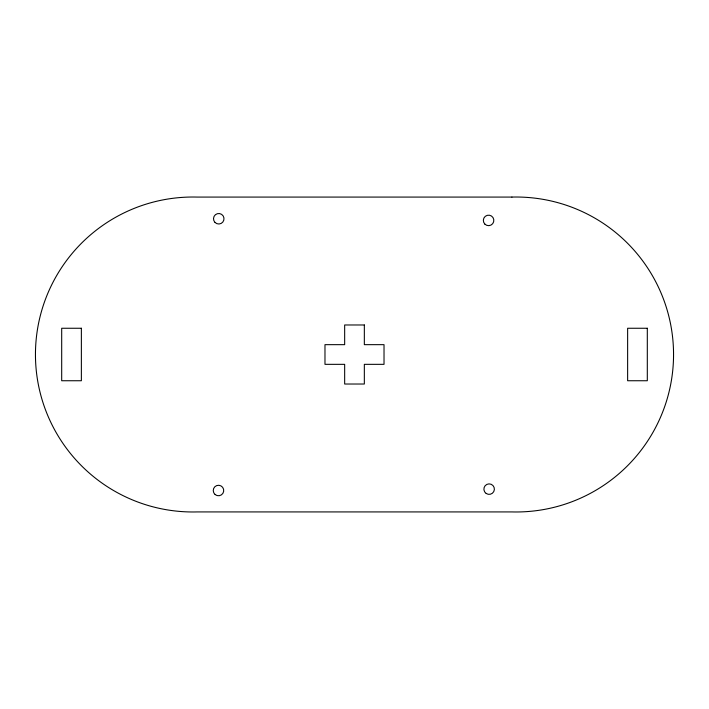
<?xml version="1.0" encoding="UTF-8"?>
<svg xmlns="http://www.w3.org/2000/svg" width="709" height="709" viewBox="0 0 709 709"><rect width="100%" height="100%" fill="white"/><g stroke="black" fill="none" stroke-linecap="round" stroke-linejoin="round"><path stroke-width="1.06" d="M511.925 197.075L197.075 197.075A157.478 157.478 0 0 0 35.45 354.5A157.478 157.478 0 0 0 197.075 511.925L511.925 511.925A157.478 157.478 0 0 0 673.55 354.5A157.478 157.478 0 0 0 511.925 197.075M364.337 324.979L344.663 324.979L344.663 344.663L324.979 344.663L324.979 364.337L344.663 364.337L344.663 384.021L364.337 384.021L364.337 364.337L384.021 364.337L384.021 344.663L364.337 344.663L364.337 324.979M81.367 328.258L61.692 328.258L61.692 380.742L81.367 380.742L81.367 328.258M647.308 328.258L627.633 328.258L627.633 380.742L647.308 380.742L647.308 328.258M484.876 224.124A5.247 5.247 0 0 0 493.659 221.766A5.247 5.247 0 0 0 487.234 215.341A5.247 5.247 0 0 0 484.876 224.124M215.04 222.466A5.247 5.247 0 0 0 223.822 220.109A5.247 5.247 0 0 0 217.397 213.684A5.247 5.247 0 0 0 215.04 222.466M215.111 494.527A5.247 5.247 0 0 0 223.654 491.426A5.247 5.247 0 0 0 216.697 485.585A5.247 5.247 0 0 0 215.111 494.527M486.161 493.455A5.247 5.247 0 0 0 494.368 489.547A5.247 5.247 0 0 0 486.87 484.398A5.247 5.247 0 0 0 486.161 493.455"/></g></svg>
